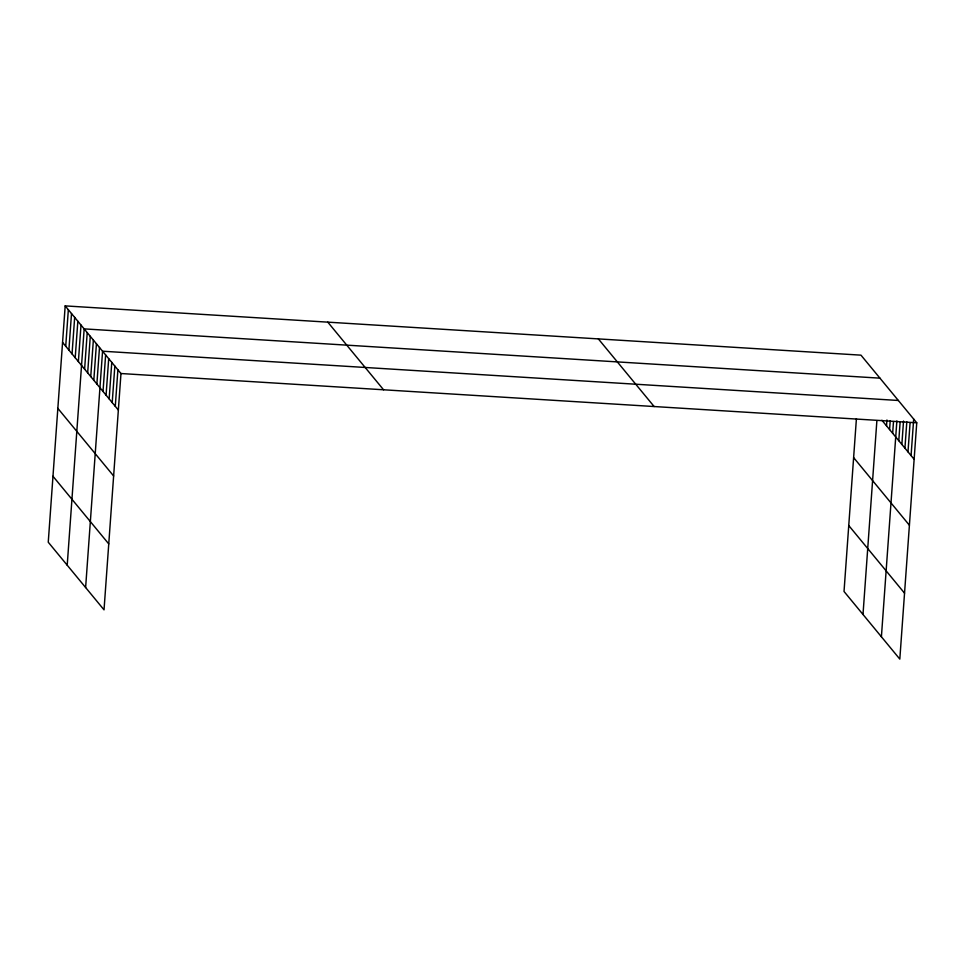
<?xml version="1.0" encoding="UTF-8"?>
<svg xmlns="http://www.w3.org/2000/svg" width="965" height="965" viewBox="0 0 965 965"><rect width="100%" height="100%" fill="white"/><g stroke="black" fill="none" stroke-linecap="round" stroke-linejoin="round"><path stroke-width="1.45" d="M65.186 305.893L48.25 542.209L104.027 609.844L120.975 373.527L65.186 305.893L860.973 355.156L916.75 422.791L899.814 659.107L844.025 591.473L856.413 418.653M65.729 346.242L68.346 309.729M68.889 350.078L71.507 313.565M72.049 353.914L74.667 317.389M75.21 357.75L77.839 321.224M78.382 361.573L81 325.06M67.212 565.201L84.16 328.884L879.935 378.159M84.606 369.125L87.224 332.611M87.67 372.852L90.288 336.327M90.746 376.567L93.364 340.054M93.81 380.282L96.428 343.769M96.874 384.01L99.492 347.484M85.62 587.528L102.567 351.212L898.343 400.475M103.014 391.452L105.631 354.927M106.078 395.168L108.695 358.642M109.154 398.883L111.771 362.37M112.217 402.61L114.835 366.085M115.281 406.325L117.899 369.8M863 614.464L876.883 420.668M886.521 425.83L886.944 419.992M889.585 429.558L890.212 420.788M892.661 433.273L893.494 421.584M881.407 636.791L896.871 420.921M898.789 440.716L900.152 421.717M901.865 444.431L903.529 421.054M904.929 448.146L906.811 421.862M907.993 451.873L910.092 422.658M911.069 455.589L913.686 419.075M120.975 373.527L916.75 422.791M881.913 420.257L914.132 459.304M853.627 457.615L909.404 525.237M848.754 525.539L904.543 593.173M598.36 338.896L654.137 406.53M327.798 322.153L383.575 389.788M62.568 342.418L118.357 410.041M57.84 408.352L113.629 475.974M52.979 476.276L108.755 543.91"/></g></svg>
